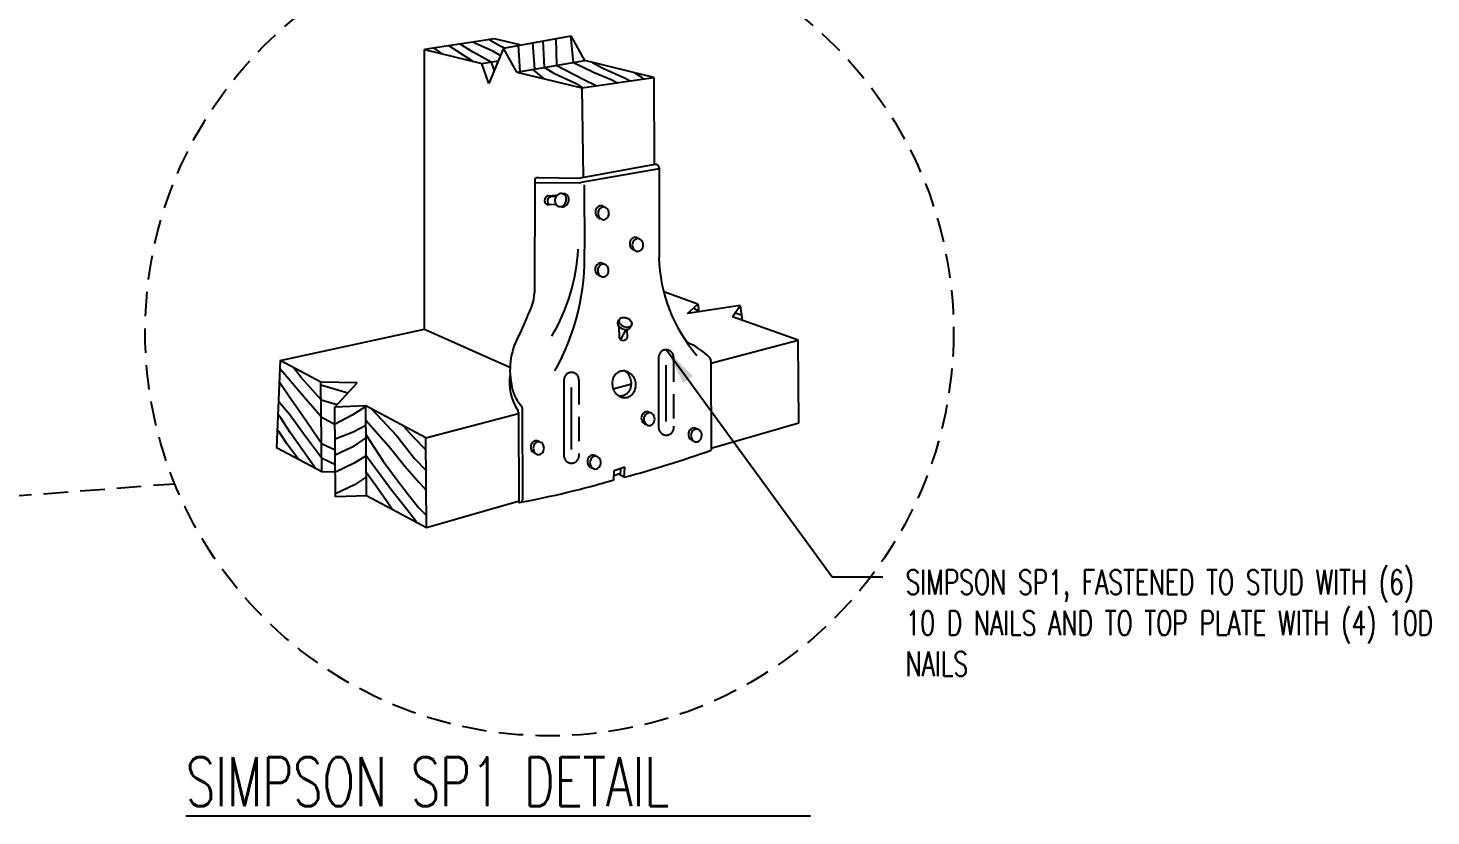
# Model space of a CAD drawing. Header units: inches. Extents: x -25328 to 8149, y -5530 to 4336.
# Drawn here: x 2187.2 to 2416.4, y -3532.4 to -3403.7 of the extents above; entities that cross this region are included whole.
import ezdxf

# ---------------------------------------------------------------- set-up
doc = ezdxf.new("R2010")
doc.units = ezdxf.units.IN
doc.header["$LTSCALE"] = 16
doc.header["$MEASUREMENT"] = 0
doc.linetypes.add('HIDDEN', pattern=[0.375, 0.25, -0.125])
doc.layers.get('0').update_dxf_attribs({"linetype": 'CONTINUOUS'})
for name, color, linetype in [('BLOCK', 8, 'CONTINUOUS'), ('HATCH', 8, 'CONTINUOUS'), ('TEXT', 11, 'CONTINUOUS'), ('TEXT ROOM', 3, 'CONTINUOUS'), ('wall-external', 6, 'CONTINUOUS'), ('WALLS EXT', 6, 'CONTINUOUS')]:
    doc.layers.add(name, color=color, linetype=linetype)
doc.styles.add('PAYTAS RM', font='romans.shx', dxfattribs={"width": 0.7, "height": 4.5})
doc.styles.add('PAYTS NOTES', font='romans.shx', dxfattribs={"width": 0.7, "height": 4.5})
doc.dimstyles.new('DIM- PAYTAS', dxfattribs={"dimscale": 48, "dimtxt": 0.1, "dimasz": 0.0625, "dimexe": 0.125, "dimexo": 0.125, "dimgap": 0.125, "dimtad": 1, "dimdec": 1, "dimzin": 3, "dimdsep": 46, "dimlunit": 4, "dimtxsty": 'PAYTAS RM', "dimblk": 'ARCHTICK', "dimcen": 0.09, "dimdle": 0.125, "dimclrd": 5, "dimclre": 5, "dimclrt": 11, "dimadec": 0, "dimazin": 0, "dimtfac": 1, "dimtdec": 1, "dimtofl": 0, "dimtmove": 2, "dimatfit": 3, "dimfxl": 0, "dimfrac": 2, "dimtolj": 1, "dimtzin": 3, "dimarcsym": 0})

# ---------------------------------------------------------------- blocks, each defined once
blk = doc.blocks.new('_ArchTick')
at = {"color": 0, "linetype": 'ByBlock', "const_width": 0.15}
blk.add_lwpolyline([(-0.5, -0.5), (0.5, 0.5)], dxfattribs=at)

msp = doc.modelspace()

# ---------------------------------------------------------------- linework, layer by layer
for p, q in [((2256.24734567, -3406.73835061), (2255.96805901, -3406.56767543)), ((2260.32803407, -3406.17977729), (2259.92462001, -3405.94703841)), ((2269.63758937, -3410.43114088), (2270.04100343, -3410.78800716))]:
    msp.add_line(p, q)
at = {"layer": 'HATCH'}
for p, q in [((2276.29392141, -3409.31399424), (2275.89050735, -3404.92298733)), ((2254.9905557, -3407.91756095), (2253.56309056, -3406.94005764)), ((2258.40405931, -3408.15029983), (2256.24734567, -3406.73835061)), ((2259.90910408, -3407.62275836), (2257.79893822, -3406.27287284)), ((2263.12090066, -3407.43656726), (2260.32803407, -3406.17977729)), ((2264.33114285, -3406.61422321), (2262.45371587, -3405.55914027)), ((2264.93626395, -3406.90902579), (2264.33114285, -3406.61422321)), ((2267.60500313, -3410.77249124), (2267.31020055, -3406.47457988)), ((2270.00997158, -3410.36907718), (2269.69965307, -3406.04013396)), ((2271.57708006, -3410.10530644), (2271.37537303, -3405.74533138)), ((2273.59415037, -3409.76395608), (2273.48553889, -3405.35743324)), ((2259.90910408, -3409.12780314), (2258.40405931, -3408.15029983)), ((2262.85712993, -3409.22089869), (2259.90910408, -3407.62275836)), ((2262.85712993, -3409.22089869), (2263.35363954, -3410.63284791)), ((2264.3621747, -3408.16581576), (2263.12090066, -3407.43656726)), ((2276.29392141, -3409.31399424), (2279.61432947, -3410.86558679)), ((2279.41262243, -3409.28296239), (2281.02627869, -3410.15185422)), ((2270.04100343, -3410.78800716), (2271.45295265, -3411.93618565)), ((2271.57708006, -3410.10530644), (2273.11315668, -3411.03626197)), ((2273.11315668, -3411.03626197), (2276.7749151, -3412.72749785)), ((2273.59415037, -3409.76395608), (2277.87654581, -3412.01376528)), ((2279.61432947, -3410.86558679), (2282.45374383, -3412.06031305)), ((2281.02627869, -3410.15185422), (2284.67252118, -3411.79654232)), ((2284.67252118, -3411.79654232), (2285.55692893, -3412.29305194)), ((2286.33272521, -3410.95868234), (2287.09300555, -3411.48622381)), ((2287.09300555, -3411.48622381), (2287.71364257, -3411.9672175)), ((2276.7749151, -3412.72749785), (2277.81448211, -3413.4257145)), ((2277.87654581, -3412.01376528), (2280.14187093, -3413.08436414)), ((2282.45374383, -3412.06031305), (2283.50882676, -3412.58785452)), ((2229.52892196, -3460.68722356), (2228.36522755, -3459.35285397)), ((2231.85631079, -3460.74928726), (2230.52194119, -3459.10459916)), ((2228.3341957, -3461.64921094), (2228.272132, -3461.57163131)), ((2229.94785195, -3463.96108384), (2228.3341957, -3461.64921094)), ((2231.88734264, -3463.511122), (2229.52892196, -3460.68722356)), ((2235.09913922, -3464.39552976), (2231.85631079, -3460.74928726)), ((2235.06810736, -3461.9905613), (2239.47463021, -3463.27838312)), ((2228.42729125, -3465.00065085), (2228.13248867, -3464.64378456)), ((2232.02698597, -3466.90910969), (2229.94785195, -3463.96108384)), ((2235.11465514, -3467.2194282), (2231.88734264, -3463.511122)), ((2235.09913922, -3464.39552976), (2237.73684655, -3465.1558101)), ((2228.58245051, -3467.467683), (2228.03939311, -3466.76946636)), ((2229.99439973, -3466.84704598), (2228.42729125, -3465.00065085)), ((2232.19766115, -3469.99677886), (2229.99439973, -3466.84704598)), ((2235.16120292, -3471.56388733), (2232.02698597, -3466.90910969)), ((2240.15733093, -3466.90910969), (2237.36446434, -3468.36760668)), ((2242.37610827, -3465.51267639), (2240.15733093, -3466.90910969)), ((2243.3070638, -3465.90057453), (2247.44981591, -3470.30709737)), ((2230.05646343, -3469.76403998), (2228.58245051, -3467.467683)), ((2235.11465514, -3467.2194282), (2237.36446434, -3468.42967038)), ((2242.40714012, -3468.60034556), (2240.32800611, -3469.7174922)), ((2242.40714012, -3467.73145374), (2246.45679668, -3472.33968361)), ((2248.50489884, -3468.67792519), (2250.13407102, -3470.46225662)), ((2228.16352052, -3469.60888072), (2227.93078164, -3469.34510999)), ((2229.52892196, -3471.65698289), (2228.16352052, -3469.60888072)), ((2234.23024739, -3475.69112352), (2230.05646343, -3469.76403998)), ((2235.17671884, -3473.92230801), (2232.19766115, -3469.99677886)), ((2240.32800611, -3469.7174922), (2237.37998026, -3470.81912291)), ((2242.42265605, -3470.61741588), (2240.17284685, -3472.1534925)), ((2242.42265605, -3470.08987441), (2245.21552264, -3474.41881763)), ((2247.44981591, -3470.30709737), (2250.3668099, -3474.03091949)), ((2250.13407102, -3470.46225662), (2252.19768911, -3472.58793842)), ((2231.45289672, -3474.20159467), (2229.52892196, -3471.65698289)), ((2235.16120292, -3471.56388733), (2237.39549619, -3472.58793842)), ((2240.17284685, -3472.1534925), (2237.41101211, -3473.44131432)), ((2242.4536879, -3473.56544172), (2240.51419721, -3474.76016799)), ((2242.4536879, -3473.50337802), (2246.44128075, -3478.88740417)), ((2246.45679668, -3472.33968361), (2248.75315365, -3475.24116168)), ((2235.17671884, -3473.92230801), (2237.42652804, -3474.96187502)), ((2240.51419721, -3474.76016799), (2237.42652804, -3476.26521276)), ((2245.21552264, -3474.41881763), (2247.43429998, -3477.39787532)), ((2248.75315365, -3475.24116168), (2251.0339947, -3477.89438494)), ((2250.3668099, -3474.03091949), (2252.22872096, -3475.9859261)), ((2240.52971314, -3478.28228307), (2237.45755989, -3479.756296)), ((2242.48471975, -3477.00997718), (2240.52971314, -3478.28228307)), ((2242.48471975, -3476.29624461), (2244.098376, -3478.45295826)), ((2247.43429998, -3477.39787532), (2249.35827475, -3479.92697118)), ((2251.0339947, -3477.89438494), (2251.98046616, -3478.85637232)), ((2244.098376, -3478.45295826), (2246.09993039, -3481.36995225)), ((2246.44128075, -3478.88740417), (2248.30319181, -3481.24582484)), ((2249.35827475, -3479.92697118), (2251.08054248, -3482.08368482)), ((2251.98046616, -3478.85637232), (2252.25975281, -3479.16669083)), ((2246.09993039, -3481.36995225), (2246.78263111, -3482.36297148)), ((2248.30319181, -3481.24582484), (2250.28923028, -3483.80595255)), ((2251.08054248, -3482.08368482), (2252.29078467, -3483.32495886)), ((2250.28923028, -3483.80595255), (2250.78573989, -3484.5041692))]:
    msp.add_line(p, q, dxfattribs=at)
at = {"layer": 'HATCH', "linetype": 'HIDDEN'}
msp.add_line((2034.22566481, -3491.6089141), (2211.19984092, -3478.12088615), dxfattribs=at)
msp.add_circle((2272.37875851, -3453.312265), 66.01763129, dxfattribs=at)
at = {"layer": 'wall-external', "color": 1}
for p, q in [((2264.88971617, -3406.92454172), (2275.9215392, -3404.92298733)), ((2278.17134839, -3408.98815981), (2275.9215392, -3404.92298733)), ((2263.40018732, -3405.41949694), (2251.96495023, -3407.18831245)), ((2251.96495023, -3452.86719711), (2251.96495023, -3407.18831245)), ((2251.96495023, -3407.18831245), (2261.35208516, -3409.4691535)), ((2264.88971617, -3406.92454172), (2262.48474772, -3412.72749785)), ((2267.57397128, -3406.4280321), (2263.40018732, -3405.41949694)), ((2267.07746166, -3410.86558679), (2264.88971617, -3406.92454172)), ((2261.35208516, -3409.4691535), (2264.00530842, -3409.01919166)), ((2262.48474772, -3412.72749785), (2261.35208516, -3409.4691535)), ((2267.07746166, -3410.86558679), (2278.17134839, -3408.98815981)), ((2289.4359103, -3411.71896269), (2278.17134839, -3408.98815981)), ((2267.07746166, -3410.86558679), (2277.65932285, -3413.45674635)), ((2277.65932285, -3413.45674635), (2289.4359103, -3411.71896269)), ((2289.4359103, -3411.71896269), (2289.51348993, -3426.00913008)), ((2277.65932285, -3413.45674635), (2277.87654581, -3428.07274817)), ((2296.63529973, -3448.78650871), (2291.06508248, -3446.78495432)), ((2294.94406386, -3450.3070694), (2296.63529973, -3448.78650871)), ((2303.55540251, -3449.01924759), (2294.94406386, -3450.3070694)), ((2296.96113417, -3450.01226682), (2295.89053531, -3449.4536935)), ((2296.63529973, -3448.78650871), (2296.79045899, -3450.02778275)), ((2302.29861254, -3450.83461087), (2303.55540251, -3449.01924759)), ((2313.00460113, -3454.68256039), (2302.29861254, -3450.83461087)), ((2303.74159361, -3450.60187199), (2302.68651068, -3450.27603755)), ((2303.55540251, -3449.01924759), (2303.85020509, -3451.37766826)), ((2228.42729125, -3457.98745253), (2251.96495023, -3452.86719711)), ((2251.96495023, -3452.86719711), (2265.9447991, -3459.05805138)), ((2298.77649745, -3458.40638251), (2313.00460113, -3454.68256039)), ((2313.12872854, -3468.15038373), (2313.00460113, -3454.68256039)), ((2228.42729125, -3457.98745253), (2227.80665423, -3472.26210398)), ((2235.06810736, -3461.52508354), (2228.42729125, -3457.98745253)), ((2240.97967498, -3461.61817909), (2235.06810736, -3461.52508354)), ((2235.19223477, -3476.20314906), (2235.06810736, -3461.52508354)), ((2237.33343249, -3465.59025602), (2240.97967498, -3461.61817909)), ((2242.37610827, -3465.41958084), (2237.33343249, -3465.59025602)), ((2237.47307582, -3480.26832154), (2237.33343249, -3465.59025602)), ((2252.18217319, -3470.6329318), (2242.37610827, -3465.41958084)), ((2242.5157516, -3480.09764636), (2242.37610827, -3465.41958084)), ((2252.18217319, -3470.6329318), (2267.32571647, -3466.66085488)), ((2298.79201338, -3472.29313583), (2313.12872854, -3468.15038373)), ((2252.30630059, -3485.31099732), (2252.18217319, -3470.6329318)), ((2235.19223477, -3476.20314906), (2227.80665423, -3472.26210398)), ((2237.42652804, -3476.23418091), (2235.19223477, -3476.20314906)), ((2242.5157516, -3480.09764636), (2237.47307582, -3480.26832154)), ((2252.30630059, -3485.31099732), (2242.5157516, -3480.09764636)), ((2267.26365277, -3481.04411781), (2252.30630059, -3485.31099732))]:
    msp.add_line(p, q, dxfattribs=at)
at = {"layer": 'WALLS EXT', "color": 6}
for p, q in [((2289.60658548, -3425.97809823), (2277.39555212, -3428.16584372)), ((2290.28928621, -3426.64528302), (2277.5041636, -3428.92612407)), ((2290.28928621, -3426.55218747), (2290.28928621, -3441.16818929)), ((2269.97893973, -3428.64683741), (2269.96342381, -3446.90908172)), ((2269.97893973, -3428.87957629), (2277.45761582, -3428.94164)), ((2270.52199712, -3428.05723224), (2277.36452027, -3428.16584372)), ((2278.06273692, -3429.28299036), (2278.10928469, -3439.77175599)), ((2272.1511693, -3431.08283771), (2273.65621407, -3430.97422624)), ((2273.48553889, -3432.51030286), (2272.24426485, -3432.57236656)), ((2272.61664707, -3431.20696512), (2273.51657074, -3431.14490142)), ((2268.73766569, -3450.86564272), (2267.55845535, -3453.59644561)), ((2283.53985862, -3451.7655664), (2283.74156565, -3451.36215234)), ((2283.7105338, -3452.40171935), (2283.75708157, -3454.18605078)), ((2284.85871228, -3452.91374489), (2284.00533638, -3454.55843299)), ((2285.12248302, -3454.24811448), (2285.09145117, -3452.91374489)), ((2285.63450856, -3452.54136268), (2285.85173151, -3452.15346454)), ((2290.2272225, -3457.39784736), (2290.2272225, -3469.0503074)), ((2291.39091692, -3458.73221695), (2291.39091692, -3467.97970854)), ((2298.77649745, -3458.0340003), (2298.79201338, -3472.65000212)), ((2274.75784478, -3461.09063762), (2274.75784478, -3473.6119895)), ((2282.79509419, -3462.5956824), (2285.77415189, -3461.81988612)), ((2275.9215392, -3462.42500722), (2275.9215392, -3472.55690657)), ((2267.32571647, -3466.41260007), (2267.37226425, -3481.12169744)), ((2267.93083757, -3465.80747898), (2267.97738534, -3480.78034708)), ((2282.90370567, -3477.49097087), (2282.96576937, -3476.03247388)), ((2284.6880371, -3475.44286871), (2282.96576937, -3476.03247388)), ((2284.00533638, -3476.73069053), (2284.05188416, -3475.66009167)), ((2284.61045747, -3477.07204089), (2284.6880371, -3475.44286871)), ((2284.02085231, -3476.45140387), (2282.93473752, -3476.82378608)), ((2284.61045747, -3477.07204089), (2283.78811342, -3476.60656312)), ((2267.37226425, -3481.10618152), (2267.26365277, -3481.04411781))]:
    msp.add_line(p, q, dxfattribs=at)
at = {"layer": 'WALLS EXT', "color": 6, "linetype": 'HIDDEN'}
for p, q in [((2292.67873873, -3457.49094291), (2292.67873873, -3468.72447297)), ((2277.20936101, -3461.18373318), (2277.20936101, -3473.30167099))]:
    msp.add_line(p, q, dxfattribs=at)
at = {"layer": 'WALLS EXT', "color": 6}
for centre, radius, start, end in [((2289.71519696, -3426.55218747), 0.58960517, 359.985, 100.113), ((2270.5685449, -3428.64683741), 0.58960517, 94.116, 179.945), ((2277.33348842, -3427.77794558), 0.38789814, 274.116, 280.113), ((2277.42658397, -3428.55374186), 0.38789814, 274.116, 280.113), ((2272.35287633, -3431.81208621), 0.76028035, 105.944, 261.306), ((2272.83387002, -3431.93621362), 0.76028035, 105.944, 234.928), ((2274.57165368, -3431.87414991), 1.28782182, 163.52, 182.786), ((2274.38546257, -3431.88966584), 1.10163071, 182.786, 203.679), ((2274.57165368, -3431.87414991), 1.28782182, 144.2549999999, 163.52), ((2274.24581924, -3431.95172954), 0.94647146, 203.679, 227.375), ((2274.41649442, -3431.76553844), 1.10163071, 123.3620000001, 144.2549999999), ((2274.3389148, -3431.64141103), 0.94647146, 99.666, 123.3620000001), ((2274.30788295, -3431.47073585), 0.77579627, 73.52, 99.666), ((2274.30788295, -3431.47073585), 0.77579627, 47.375, 73.52), ((2274.72681293, -3431.65692696), 0.94647146, 99.666, 101.715), ((2274.71129701, -3431.5017677), 0.77579627, 73.52, 99.666), ((2274.01308036, -3431.78105436), 1.10163071, 303.3620000001, 324.2549999999), ((2274.19927147, -3431.59486326), 0.94647146, 23.679, 47.375), ((2273.85792111, -3431.67244288), 1.28782182, 324.2549999999, 343.52), ((2274.71129701, -3431.5017677), 0.77579627, 47.375, 73.52), ((2274.41649442, -3431.79657029), 1.10163071, 303.3620000001, 324.2549999999), ((2274.05962814, -3431.65692696), 1.10163071, 2.786, 23.679), ((2273.85792111, -3431.67244288), 1.28782182, 343.52, 2.786), ((2274.5871696, -3431.62589511), 0.94647146, 23.679, 47.375), ((2274.26133517, -3431.68795881), 1.28782182, 324.2549999999, 343.52), ((2274.4630422, -3431.67244288), 1.10163071, 2.786, 23.679), ((2274.26133517, -3431.68795881), 1.28782182, 343.52, 2.786), ((2274.13720776, -3432.07585695), 0.77579627, 227.375, 253.52), ((2274.13720776, -3432.07585695), 0.77579627, 253.52, 279.666), ((2274.10617591, -3431.90518177), 0.94647146, 279.666, 303.3620000001), ((2274.5251059, -3432.09137287), 0.77579627, 252.359, 253.52), ((2274.5251059, -3432.09137287), 0.77579627, 253.52, 279.666), ((2274.50958998, -3431.92069769), 0.94647146, 279.666, 303.3620000001), ((2281.13489016, -3433.7515769), 1.22575811, 179.279, 198.664), ((2281.13489016, -3433.7515769), 1.22575811, 159.895, 179.279), ((2280.96421498, -3433.8136406), 1.03956701, 198.664, 219.6249999999), ((2280.96421498, -3433.6895132), 1.03956701, 138.9330000001, 159.895), ((2280.8556035, -3433.90673615), 0.89992368, 219.6249999999, 243.284), ((2280.87111943, -3433.61193357), 0.89992368, 115.274, 138.9330000001), ((2281.55382015, -3433.93776801), 1.22575811, 179.279, 198.664), ((2281.55382015, -3433.93776801), 1.22575811, 159.895, 179.279), ((2281.38314497, -3433.99983171), 1.03956701, 198.664, 219.6249999999), ((2281.38314497, -3433.89122023), 1.03956701, 138.9330000001, 159.895), ((2280.7935398, -3434.03086356), 0.76028035, 243.284, 263.02), ((2280.7935398, -3433.47229024), 0.76028035, 89.279, 115.274), ((2281.27453349, -3434.09292726), 0.89992368, 219.6249999999, 243.284), ((2281.29004942, -3433.79812468), 0.89992368, 115.274, 138.9330000001), ((2280.7935398, -3433.47229024), 0.76028035, 63.284, 89.279), ((2281.21246979, -3433.65848135), 0.76028035, 89.279, 115.274), ((2280.7314761, -3433.61193357), 0.89992368, 50.329, 63.284), ((2281.21246979, -3433.65848135), 0.76028035, 63.284, 89.279), ((2281.15040609, -3434.09292726), 0.89992368, 295.274, 318.9330000001), ((2281.15040609, -3433.79812468), 0.89992368, 39.6249999999, 63.284), ((2281.04179461, -3433.99983171), 1.03956701, 318.9330000001, 339.895), ((2281.04179461, -3433.8757043), 1.03956701, 18.664, 39.6249999999), ((2280.87111943, -3433.93776801), 1.22575811, 339.895, 359.279), ((2280.87111943, -3433.93776801), 1.22575811, 359.279, 18.664), ((2281.21246979, -3434.23257059), 0.76028035, 243.284, 269.279), ((2281.21246979, -3434.23257059), 0.76028035, 269.279, 295.274), ((2286.73613927, -3438.91838009), 1.22575811, 179.279, 198.664), ((2286.73613927, -3438.91838009), 1.22575811, 159.895, 179.279), ((2286.56546409, -3438.98044379), 1.03956701, 198.664, 219.6249999999), ((2286.56546409, -3438.85631639), 1.03956701, 138.9330000001, 159.895), ((2286.47236853, -3438.77873676), 0.89992368, 115.274, 138.9330000001), ((2287.15506926, -3439.1045712), 1.22575811, 179.279, 198.664), ((2287.15506926, -3439.1045712), 1.22575811, 159.895, 179.279), ((2286.98439408, -3439.04250749), 1.03956701, 138.9330000001, 159.895), ((2286.39478891, -3438.63909343), 0.76028035, 89.279, 115.274), ((2286.89129852, -3438.96492787), 0.89992368, 115.274, 138.9330000001), ((2286.39478891, -3438.63909343), 0.76028035, 63.284, 89.279), ((2286.8137189, -3438.82528454), 0.76028035, 89.279, 115.274), ((2286.33272521, -3438.76322083), 0.89992368, 50.329, 63.284), ((2286.8137189, -3438.82528454), 0.76028035, 63.284, 89.279), ((2286.75165519, -3438.94941194), 0.89992368, 39.6249999999, 63.284), ((2286.64304372, -3439.04250749), 1.03956701, 18.664, 39.6249999999), ((2286.47236853, -3439.1045712), 1.22575811, 339.895, 359.279), ((2286.47236853, -3439.1045712), 1.22575811, 359.279, 18.664), ((2245.6189367, -3437.97190863), 31.54387653, 329.414, 356.652), ((2239.86252834, -3441.02854596), 38.2777882, 330.844, 1.863), ((2286.45685261, -3439.07353934), 0.89992368, 219.6249999999, 243.284), ((2286.98439408, -3439.1666349), 1.03956701, 198.664, 219.6249999999), ((2286.39478891, -3439.19766675), 0.76028035, 243.284, 263.02), ((2286.8757826, -3439.25973045), 0.89992368, 219.6249999999, 243.284), ((2286.8137189, -3439.38385785), 0.76028035, 243.284, 269.279), ((2286.8137189, -3439.38385785), 0.76028035, 269.279, 295.274), ((2286.75165519, -3439.25973045), 0.89992368, 295.274, 318.9330000001), ((2286.64304372, -3439.1666349), 1.03956701, 318.9330000001, 339.895), ((2315.68885624, -3440.51652042), 25.41508596, 181.472, 220.876), ((2281.08834239, -3443.09216405), 1.22575811, 179.279, 198.664), ((2281.08834239, -3443.09216405), 1.22575811, 159.895, 179.279), ((2280.91766721, -3443.15422775), 1.03956701, 198.664, 219.6249999999), ((2280.91766721, -3443.04561627), 1.03956701, 138.9330000001, 159.895), ((2280.80905573, -3443.2473233), 0.89992368, 219.6249999999, 243.284), ((2280.82457165, -3442.95252072), 0.89992368, 115.274, 138.9330000001), ((2281.50727238, -3443.29387108), 1.22575811, 179.279, 198.664), ((2281.50727238, -3443.29387108), 1.22575811, 159.895, 179.279), ((2281.3365972, -3443.34041886), 1.03956701, 198.664, 219.6249999999), ((2281.3365972, -3443.23180738), 1.03956701, 138.9330000001, 159.895), ((2280.74699203, -3442.81287739), 0.76028035, 89.279, 115.274), ((2281.22798572, -3443.43351441), 0.89992368, 219.6249999999, 243.284), ((2281.22798572, -3443.13871182), 0.89992368, 115.274, 138.9330000001), ((2280.74699203, -3442.81287739), 0.76028035, 63.284, 89.279), ((2281.16592201, -3442.9990685), 0.76028035, 89.279, 115.274), ((2280.68492832, -3442.95252072), 0.89992368, 50.329, 63.284), ((2281.16592201, -3442.9990685), 0.76028035, 63.284, 89.279), ((2281.10385831, -3443.43351441), 0.89992368, 295.274, 318.9330000001), ((2281.10385831, -3443.13871182), 0.89992368, 39.6249999999, 63.284), ((2280.99524683, -3443.34041886), 1.03956701, 318.9330000001, 339.895), ((2280.99524683, -3443.21629145), 1.03956701, 18.664, 39.6249999999), ((2280.82457165, -3443.27835515), 1.22575811, 339.895, 359.279), ((2280.82457165, -3443.27835515), 1.22575811, 359.279, 18.664), ((2280.74699203, -3443.38696663), 0.76028035, 243.284, 263.02), ((2281.16592201, -3443.57315774), 0.76028035, 243.284, 269.279), ((2281.16592201, -3443.57315774), 0.76028035, 269.279, 295.274), ((2260.90212332, -3446.27292878), 9.07681642, 329.613, 355.961), ((2283.9587886, -3451.92072566), 0.44996184, 159.55, 193.077), ((2284.33117082, -3451.8276301), 0.83785998, 193.077, 217.5379999999), ((2284.65700525, -3451.59489122), 1.24127404, 217.5379999999, 235.0320000001), ((2284.17601156, -3451.51731159), 0.44996184, 159.55, 193.077), ((2284.54839377, -3451.43973197), 0.83785998, 193.077, 217.5379999999), ((2284.17601156, -3451.51731159), 0.44996184, 126.023, 159.55), ((2284.85871228, -3451.19147716), 1.24127404, 217.5379999999, 235.0320000001), ((2284.39323452, -3451.8276301), 0.83785998, 101.5629999999, 126.023), ((2284.96732376, -3451.12941346), 1.78433143, 235.0320000001, 249.55), ((2285.18454672, -3450.74151532), 1.78433143, 235.0320000001, 249.55), ((2284.47081415, -3452.23104417), 1.24127404, 84.0679999999, 101.5629999999), ((2284.96732376, -3451.12941346), 1.78433143, 249.55, 264.0679999999), ((2285.18454672, -3450.74151532), 1.78433143, 249.55, 264.0679999999), ((2284.42426637, -3452.77410156), 1.78433143, 69.55, 84.0679999999), ((2284.90526006, -3451.68798677), 1.24127404, 264.0679999999, 281.5629999999), ((2285.12248302, -3451.28457271), 1.24127404, 264.0679999999, 281.5629999999), ((2284.42426637, -3452.77410156), 1.78433143, 55.0320000001, 69.55), ((2284.99835561, -3452.07588491), 0.83785998, 281.5629999999, 306.023), ((2285.20006264, -3451.68798677), 0.83785998, 281.5629999999, 306.023), ((2284.73458488, -3452.32413972), 1.24127404, 37.5379999999, 55.0320000001), ((2285.21557857, -3452.38620342), 0.44996184, 306.023, 339.55), ((2285.43280153, -3451.99830528), 0.44996184, 306.023, 339.55), ((2285.06041931, -3452.07588491), 0.83785998, 13.077, 37.5379999999), ((2285.43280153, -3451.99830528), 0.44996184, 339.55, 13.077), ((2277.67483878, -3459.57007693), 11.73003968, 149.4569999999, 191.271), ((2284.45529822, -3453.98434375), 0.71373257, 195.219, 339.257), ((2290.73924805, -3465.21787381), 10.98527525, 44.728, 68.179), ((2298.00070118, -3458.0340003), 0.77579627, 0.085, 44.728), ((2284.6259734, -3461.58714724), 1.95500661, 128.5729999999, 152.075), ((2284.45529822, -3461.36992428), 1.67571995, 103.169, 128.5729999999), ((2284.45529822, -3461.36992428), 1.67571995, 77.764, 103.169), ((2283.66398602, -3461.35440836), 1.95500661, 54.2619999999, 57.098), ((2284.39323452, -3461.63369502), 1.95500661, 54.2619999999, 77.764), ((2283.52434269, -3461.55611539), 2.20326142, 33.032, 54.2619999999), ((2284.25359119, -3461.83540205), 2.20326142, 33.032, 54.2619999999), ((2274.3389148, -3461.50956761), 8.48721125, 171.106, 213.525), ((2272.213233, -3461.18373318), 6.08224279, 186.443, 222.45), ((2285.15351487, -3461.7423065), 2.51357993, 173.306, 193.169), ((2284.84319636, -3461.69575872), 2.20326142, 152.075, 173.306), ((2285.15351487, -3461.7423065), 2.51357993, 193.169, 213.032), ((2283.26057196, -3461.72679057), 2.51357993, 13.169, 33.032), ((2283.57089047, -3461.75782242), 2.20326142, 332.075, 353.306), ((2283.26057196, -3461.72679057), 2.51357993, 353.306, 13.169), ((2283.98982046, -3462.00607723), 2.51357993, 13.169, 33.032), ((2284.30013897, -3462.03710908), 2.20326142, 332.075, 353.306), ((2283.98982046, -3462.00607723), 2.51357993, 353.306, 13.169), ((2284.88974413, -3461.91298168), 2.20326142, 213.032, 234.262), ((2284.7501008, -3462.09917278), 1.95500661, 234.262, 257.764), ((2283.9587886, -3462.09917278), 1.67571995, 260.777, 283.169), ((2284.6880371, -3462.37845944), 1.67571995, 257.764, 283.169), ((2283.9587886, -3462.09917278), 1.67571995, 283.169, 308.5729999999), ((2283.78811342, -3461.88194982), 1.95500661, 308.5729999999, 332.075), ((2284.6880371, -3462.37845944), 1.67571995, 283.169, 308.5729999999), ((2284.51736192, -3462.16123648), 1.95500661, 308.5729999999, 332.075), ((2266.93781833, -3466.41260007), 0.38789814, 0.18, 33.525), ((2267.15504129, -3465.80747898), 0.77579627, 0.18, 42.45), ((2288.458407, -3467.32803967), 1.03956701, 138.9330000001, 159.895), ((2288.34979552, -3467.23494412), 0.89992368, 115.274, 138.9330000001), ((2288.87733699, -3467.51423078), 1.03956701, 138.9330000001, 159.895), ((2288.28773182, -3467.09530079), 0.76028035, 89.279, 115.274), ((2288.76872551, -3467.42113523), 0.89992368, 115.274, 138.9330000001), ((2288.28773182, -3467.09530079), 0.76028035, 63.284, 89.279), ((2288.70666181, -3467.2814919), 0.76028035, 89.279, 115.274), ((2288.21015219, -3467.23494412), 0.89992368, 50.329, 63.284), ((2288.70666181, -3467.2814919), 0.76028035, 63.284, 89.279), ((2288.62908218, -3467.42113523), 0.89992368, 39.6249999999, 63.284), ((2288.5204707, -3467.49871485), 1.03956701, 18.664, 39.6249999999), ((2288.61356625, -3467.37458745), 1.22575811, 179.279, 198.664), ((2288.61356625, -3467.37458745), 1.22575811, 159.895, 179.279), ((2288.458407, -3467.43665115), 1.03956701, 198.664, 219.6249999999), ((2288.34979552, -3467.52974671), 0.89992368, 219.6249999999, 243.284), ((2289.03249624, -3467.56077856), 1.22575811, 179.279, 198.664), ((2289.03249624, -3467.56077856), 1.22575811, 159.895, 179.279), ((2288.87733699, -3467.62284226), 1.03956701, 198.664, 219.6249999999), ((2288.27221589, -3467.66939003), 0.76028035, 243.284, 263.02), ((2288.76872551, -3467.71593781), 0.89992368, 219.6249999999, 243.284), ((2288.69114588, -3467.85558114), 0.76028035, 243.284, 269.279), ((2288.69114588, -3467.85558114), 0.76028035, 269.279, 295.274), ((2288.62908218, -3467.71593781), 0.89992368, 295.274, 318.9330000001), ((2288.5204707, -3467.62284226), 1.03956701, 318.9330000001, 339.895), ((2288.36531145, -3467.56077856), 1.22575811, 339.895, 359.279), ((2288.36531145, -3467.56077856), 1.22575811, 359.279, 18.664), ((2296.03017864, -3469.90368331), 0.89992368, 115.274, 138.9330000001), ((2295.96811494, -3469.76403998), 0.76028035, 89.279, 115.274), ((2295.96811494, -3469.76403998), 0.76028035, 63.284, 89.279), ((2296.38704493, -3469.95023108), 0.76028035, 89.279, 115.274), ((2295.90605124, -3469.90368331), 0.89992368, 50.329, 63.284), ((2296.38704493, -3469.95023108), 0.76028035, 63.284, 89.279), ((2270.38235379, -3472.07591288), 1.03956701, 138.9330000001, 159.895), ((2270.27374232, -3471.98281732), 0.89992368, 115.274, 138.9330000001), ((2270.21167861, -3471.85868992), 0.76028035, 89.279, 115.274), ((2270.6926723, -3472.18452435), 0.89992368, 115.274, 138.9330000001), ((2270.21167861, -3471.85868992), 0.76028035, 63.284, 89.279), ((2270.6306086, -3472.04488103), 0.76028035, 89.279, 115.274), ((2270.14961491, -3471.98281732), 0.89992368, 50.329, 63.284), ((2270.6306086, -3472.04488103), 0.76028035, 63.284, 89.279), ((2270.5685449, -3472.16900843), 0.89992368, 39.6249999999, 63.284), ((2296.3094653, -3470.05884256), 1.22575811, 179.279, 198.664), ((2296.3094653, -3470.05884256), 1.22575811, 159.895, 179.279), ((2296.13879012, -3470.12090626), 1.03956701, 198.664, 219.6249999999), ((2296.13879012, -3469.99677886), 1.03956701, 138.9330000001, 159.895), ((2296.03017864, -3470.19848589), 0.89992368, 219.6249999999, 243.284), ((2296.72839529, -3470.24503367), 1.22575811, 179.279, 198.664), ((2296.72839529, -3470.24503367), 1.22575811, 159.895, 179.279), ((2296.55772011, -3470.30709737), 1.03956701, 198.664, 219.6249999999), ((2296.55772011, -3470.18296997), 1.03956701, 138.9330000001, 159.895), ((2295.96811494, -3470.33812922), 0.76028035, 243.284, 263.02), ((2296.44910863, -3470.384677), 0.89992368, 219.6249999999, 243.284), ((2296.44910863, -3470.08987441), 0.89992368, 115.274, 138.9330000001), ((2296.38704493, -3470.52432033), 0.76028035, 243.284, 269.279), ((2296.38704493, -3470.52432033), 0.76028035, 269.279, 295.274), ((2296.32498122, -3470.384677), 0.89992368, 295.274, 318.9330000001), ((2296.32498122, -3470.08987441), 0.89992368, 39.6249999999, 63.284), ((2296.21636975, -3470.29158144), 1.03956701, 318.9330000001, 339.895), ((2296.21636975, -3470.18296997), 1.03956701, 18.664, 39.6249999999), ((2296.04569457, -3470.22951774), 1.22575811, 339.895, 359.279), ((2296.04569457, -3470.22951774), 1.22575811, 359.279, 18.664), ((2270.55302897, -3472.13797658), 1.22575811, 179.279, 198.664), ((2270.55302897, -3472.13797658), 1.22575811, 159.895, 179.279), ((2270.38235379, -3472.20004028), 1.03956701, 198.664, 219.6249999999), ((2270.27374232, -3472.27761991), 0.89992368, 219.6249999999, 243.284), ((2270.97195896, -3472.32416768), 1.22575811, 179.279, 198.664), ((2270.97195896, -3472.32416768), 1.22575811, 159.895, 179.279), ((2270.80128378, -3472.38623139), 1.03956701, 198.664, 219.6249999999), ((2270.80128378, -3472.26210398), 1.03956701, 138.9330000001, 159.895), ((2270.21167861, -3472.41726324), 0.76028035, 243.284, 263.02), ((2270.6926723, -3472.47932694), 0.89992368, 219.6249999999, 243.284), ((2270.6306086, -3472.60345434), 0.76028035, 243.284, 269.279), ((2270.6306086, -3472.60345434), 0.76028035, 269.279, 295.274), ((2270.5685449, -3472.46381101), 0.89992368, 295.274, 318.9330000001), ((2270.45993342, -3472.38623139), 1.03956701, 318.9330000001, 339.895), ((2270.45993342, -3472.26210398), 1.03956701, 18.664, 39.6249999999), ((2270.28925824, -3472.32416768), 1.22575811, 339.895, 359.279), ((2270.28925824, -3472.32416768), 1.22575811, 359.279, 18.664), ((2279.64536132, -3474.43433355), 1.03956701, 138.9330000001, 159.895), ((2279.55226576, -3474.341238), 0.89992368, 115.274, 138.9330000001), ((2279.47468614, -3474.20159467), 0.76028035, 89.279, 115.274), ((2279.97119575, -3474.5274291), 0.89992368, 115.274, 138.9330000001), ((2279.47468614, -3474.20159467), 0.76028035, 63.284, 89.279), ((2279.89361612, -3474.38778578), 0.76028035, 89.279, 115.274), ((2279.41262243, -3474.341238), 0.89992368, 50.329, 63.284), ((2279.89361612, -3474.38778578), 0.76028035, 63.284, 89.279), ((2279.83155242, -3474.5274291), 0.89992368, 39.6249999999, 63.284), ((2235.22326662, -3293.8444767), 189.75976882, 285.0849999999, 289.572), ((2279.8160365, -3474.49639725), 1.22575811, 179.279, 198.664), ((2279.8160365, -3474.49639725), 1.22575811, 159.895, 179.279), ((2279.64536132, -3474.54294503), 1.03956701, 198.664, 219.6249999999), ((2279.53674984, -3474.63604058), 0.89992368, 219.6249999999, 243.284), ((2280.23496648, -3474.68258836), 1.22575811, 179.279, 198.664), ((2280.23496648, -3474.68258836), 1.22575811, 159.895, 179.279), ((2280.0642913, -3474.72913614), 1.03956701, 198.664, 219.6249999999), ((2280.0642913, -3474.62052466), 1.03956701, 138.9330000001, 159.895), ((2279.47468614, -3474.77568391), 0.76028035, 243.284, 263.02), ((2279.95567983, -3474.82223169), 0.89992368, 219.6249999999, 243.284), ((2279.89361612, -3474.96187502), 0.76028035, 243.284, 269.279), ((2279.89361612, -3474.96187502), 0.76028035, 269.279, 295.274), ((2279.83155242, -3474.82223169), 0.89992368, 295.274, 318.9330000001), ((2279.72294094, -3474.72913614), 1.03956701, 318.9330000001, 339.895), ((2279.72294094, -3474.62052466), 1.03956701, 18.664, 39.6249999999), ((2279.55226576, -3474.66707243), 1.22575811, 339.895, 359.279), ((2279.55226576, -3474.66707243), 1.22575811, 359.279, 18.664), ((2241.42963682, -3338.98030397), 144.57739378, 280.4540000001, 286.6709999999), ((2267.58948721, -3480.79586301), 0.38789814, 236.813, 0.18)]:
    msp.add_arc(centre, radius, start, end, dxfattribs=at)
at = {"layer": 'WALLS EXT', "color": 6, "linetype": 'HIDDEN'}
for centre, radius, start, end in [((2291.45298062, -3457.47542698), 1.22575811, 359.376, 176.165), ((2275.9836029, -3461.16821725), 1.22575811, 359.376, 176.165), ((2291.46849654, -3468.94169593), 1.24127404, 184.352, 10.228), ((2275.9836029, -3473.51889395), 1.24127404, 184.352, 10.228)]:
    msp.add_arc(centre, radius, start, end, dxfattribs=at)

# ---------------------------------------------------------------- texts
at = {"layer": 'TEXT', "insert": (2330.57279387, -3492.2168989), "char_height": 4, "width": 94.5702252183, "attachment_point": 1, "style": 'PAYTS NOTES'}
msp.add_mtext('SIMPSON SP1, FASTENED TO STUD WITH (6) 10 D NAILS AND TO TOP PLATE WITH (4) 10D NAILS', dxfattribs=at)
at = {"layer": 'TEXT ROOM', "style": 'PAYTS NOTES', "width": 0.7}
msp.add_text('%%USIMPSON SP1 DETAIL      ', height=8, dxfattribs=at).set_placement((2213.00895843, -3530.81959668))

# ---------------------------------------------------------------- leaders
at = {"layer": 'BLOCK', "linetype": 'Continuous'}
msp.add_leader([(2291.50066542, -3456.25059674), (2318.57162429, -3493.34965565), (2326.8204916, -3493.34965565)], dimstyle='DIM- PAYTAS', override={"dimscale": 96, "dimtad": 0}, dxfattribs=at)

doc.saveas('drawing.dxf')
